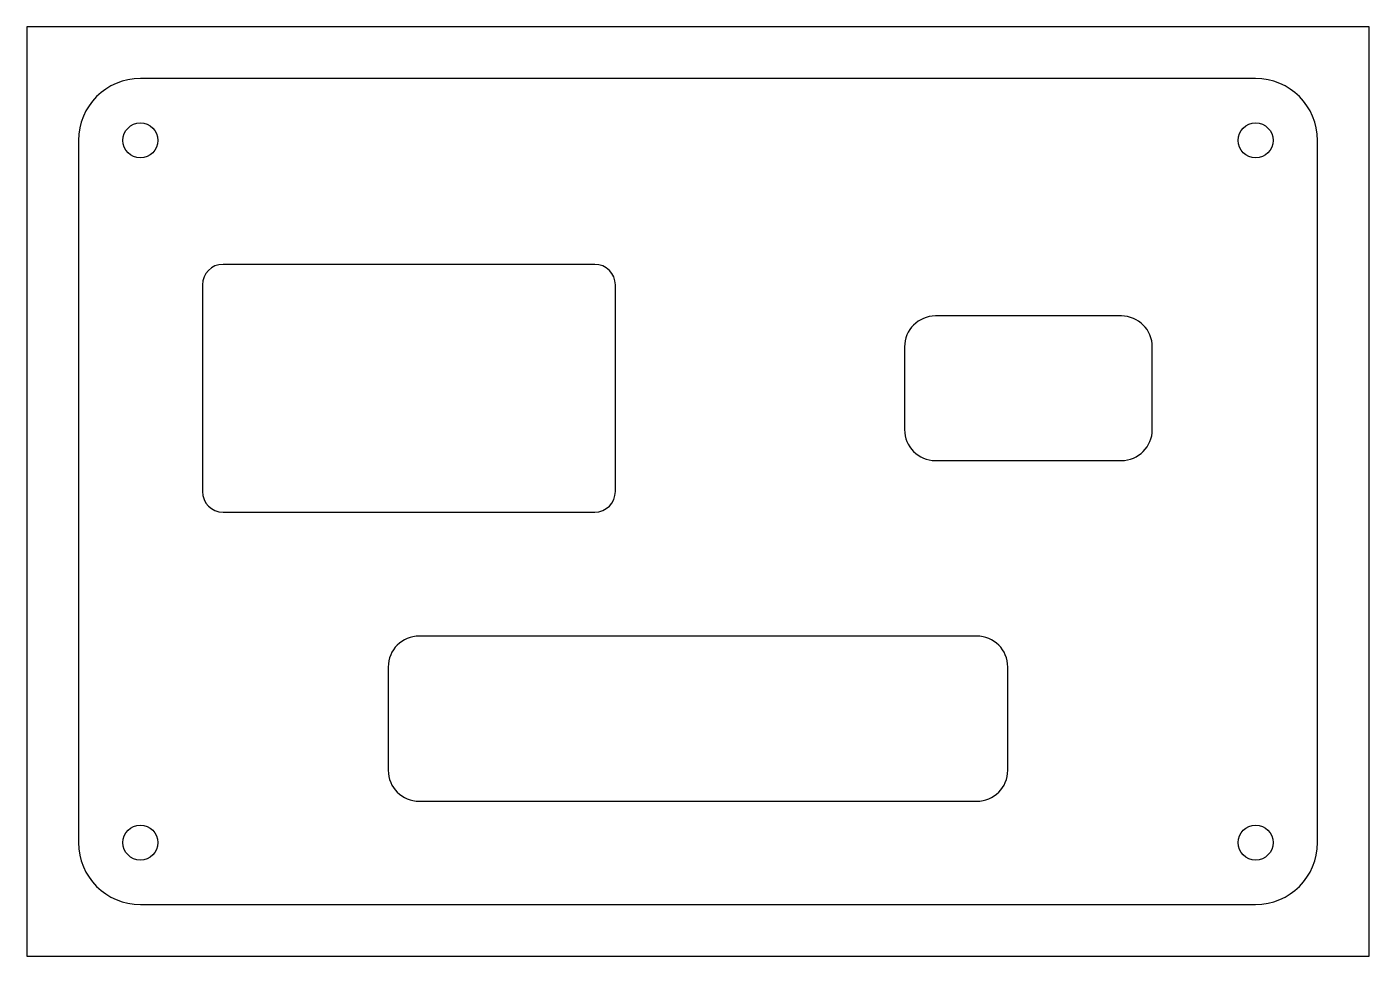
# Model space of a CAD drawing. Header units: millimetres. Extents: x -65 to 65, y -45 to 45.
import ezdxf

# ---------------------------------------------------------------- set-up
doc = ezdxf.new("R2010")
doc.units = ezdxf.units.MM
for name, color, linetype in [('A_OUTSIDE_THROUGH_Z-5', 2, 'CONTINUOUS'), ('B_DISPLAY_WINDOW_Z-5', 3, 'CONTINUOUS'), ('BLANK', 1, 'CONTINUOUS'), ('C_CONNECTOR_CUT_OUT_Z-5', 4, 'CONTINUOUS'), ('D_LABEL_RECESS_Z-0.5', 5, 'CONTINUOUS'), ('E_SCREW_HOLES_Z-5', 6, 'CONTINUOUS')]:
    doc.layers.add(name, color=color, linetype=linetype)

msp = doc.modelspace()

# ---------------------------------------------------------------- linework, layer by layer
at = {"layer": 'A_OUTSIDE_THROUGH_Z-5'}
for p, q in [((54, 40), (-54, 40)), ((-60, 34), (-60, -34)), ((60, -34), (60, 34)), ((-54, -40), (54, -40))]:
    msp.add_line(p, q, dxfattribs=at)
for centre, start, end in [((-54, 34), 90, 180), ((54, 34), 0, 90), ((-54, -34), 180, 270), ((54, -34), 270, 0)]:
    msp.add_arc(centre, 6, start, end, dxfattribs=at)
at = {"layer": 'B_DISPLAY_WINDOW_Z-5'}
for p, q in [((-10, 22), (-46, 22)), ((-48, 20), (-48, 0)), ((-8, 0), (-8, 20)), ((-46, -2), (-10, -2))]:
    msp.add_line(p, q, dxfattribs=at)
for centre, start, end in [((-46, 20), 90, 180), ((-10, 20), 0, 90), ((-46, 0), 180, 270), ((-10, 0), 270, 0)]:
    msp.add_arc(centre, 2, start, end, dxfattribs=at)
at = {"layer": 'BLANK'}
for p, q in [((65, 45), (-65, 45)), ((-65, 45), (-65, -45)), ((65, -45), (65, 45)), ((-65, -45), (65, -45))]:
    msp.add_line(p, q, dxfattribs=at)
at = {"layer": 'C_CONNECTOR_CUT_OUT_Z-5'}
for p, q in [((41, 17), (23, 17)), ((20, 14), (20, 6)), ((44, 6), (44, 14)), ((23, 3), (41, 3))]:
    msp.add_line(p, q, dxfattribs=at)
for centre, start, end in [((23, 14), 90, 180), ((41, 14), 0, 90), ((23, 6), 180, 270), ((41, 6), 270, 0)]:
    msp.add_arc(centre, 3, start, end, dxfattribs=at)
at = {"layer": 'D_LABEL_RECESS_Z-0.5'}
for p, q in [((27, -14), (-27, -14)), ((-30, -17), (-30, -27)), ((30, -27), (30, -17)), ((-27, -30), (27, -30))]:
    msp.add_line(p, q, dxfattribs=at)
for centre, start, end in [((-27, -17), 90, 180), ((27, -17), 0, 90), ((-27, -27), 180, 270), ((27, -27), 270, 0)]:
    msp.add_arc(centre, 3, start, end, dxfattribs=at)
at = {"layer": 'E_SCREW_HOLES_Z-5'}
for centre in [(-54, 34), (54, 34), (-54, -34), (54, -34)]:
    msp.add_circle(centre, 1.7, dxfattribs=at)

doc.saveas('drawing.dxf')
